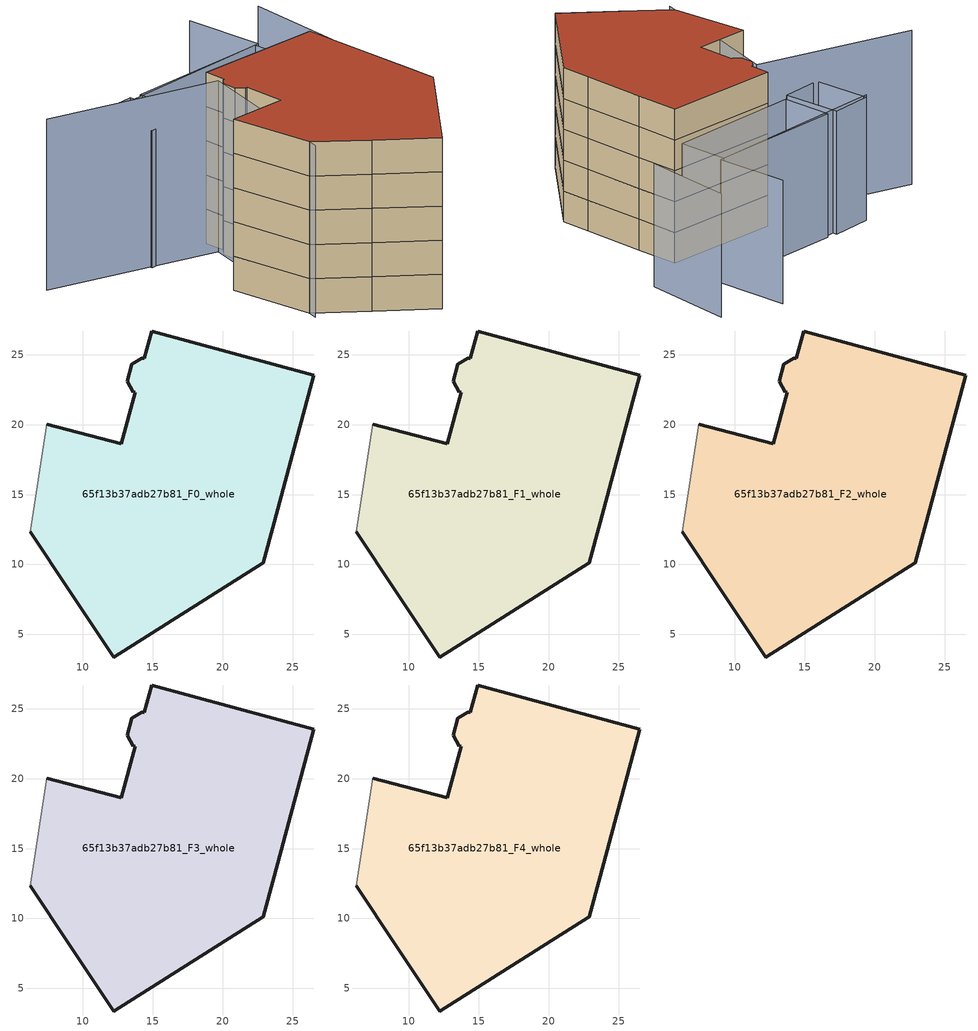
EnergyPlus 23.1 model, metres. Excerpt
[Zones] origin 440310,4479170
65f13b37adb27b81_F0_whole
 floor ground (EU_floor_Construction): 26.52,23.54 25.38,19.29 23.69,13.03 22.91,10.14 12.23,3.39 9.06,8.09 6.24,12.34 7.44,20.01 12.76,18.61 13.75,22.32 13.62,22.33 13.2,23.08 13.5,24.3 14.22,24.73 14.4,24.73 14.92,26.69 z0
 wall outside (EU_wall_Construction): 6.24,12.34 9.06,8.09 12.23,3.39 22.91,10.14 23.69,13.03 25.38,19.29 26.52,23.54 14.92,26.69 14.4,24.73 14.22,24.73 13.5,24.3 13.2,23.08 13.62,22.33 13.75,22.32 12.76,18.61 7.44,20.01 z0:3
 wall adiabatic (EU_wall_Construction): 7.44,20.01 6.24,12.34 z0:3
65f13b37adb27b81_F1_whole
 floor to 65f13b37adb27b81_F0_whole (EU_floor_Construction): 26.52,23.54 25.38,19.29 23.69,13.03 22.91,10.14 12.23,3.39 9.06,8.09 6.24,12.34 7.44,20.01 12.76,18.61 13.75,22.32 13.62,22.33 13.2,23.08 13.5,24.3 14.22,24.73 14.4,24.73 14.92,26.69 z3
 wall outside (EU_wall_Construction): 6.24,12.34 9.06,8.09 12.23,3.39 22.91,10.14 23.69,13.03 25.38,19.29 26.52,23.54 14.92,26.69 14.4,24.73 14.22,24.73 13.5,24.3 13.2,23.08 13.62,22.33 13.75,22.32 12.76,18.61 7.44,20.01 z3:6
 wall adiabatic (EU_wall_Construction): 7.44,20.01 6.24,12.34 z3:6
65f13b37adb27b81_F2_whole
 floor to 65f13b37adb27b81_F1_whole (EU_floor_Construction): 26.52,23.54 25.38,19.29 23.69,13.03 22.91,10.14 12.23,3.39 9.06,8.09 6.24,12.34 7.44,20.01 12.76,18.61 13.75,22.32 13.62,22.33 13.2,23.08 13.5,24.3 14.22,24.73 14.4,24.73 14.92,26.69 z6
 wall outside (EU_wall_Construction): 6.24,12.34 9.06,8.09 12.23,3.39 22.91,10.14 23.69,13.03 25.38,19.29 26.52,23.54 14.92,26.69 14.4,24.73 14.22,24.73 13.5,24.3 13.2,23.08 13.62,22.33 13.75,22.32 12.76,18.61 7.44,20.01 z6:9
 wall adiabatic (EU_wall_Construction): 7.44,20.01 6.24,12.34 z6:9
65f13b37adb27b81_F3_whole
 floor to 65f13b37adb27b81_F2_whole (EU_floor_Construction): 26.52,23.54 25.38,19.29 23.69,13.03 22.91,10.14 12.23,3.39 9.06,8.09 6.24,12.34 7.44,20.01 12.76,18.61 13.75,22.32 13.62,22.33 13.2,23.08 13.5,24.3 14.22,24.73 14.4,24.73 14.92,26.69 z9
 wall outside (EU_wall_Construction): 6.24,12.34 9.06,8.09 12.23,3.39 22.91,10.14 23.69,13.03 25.38,19.29 26.52,23.54 14.92,26.69 14.4,24.73 14.22,24.73 13.5,24.3 13.2,23.08 13.62,22.33 13.75,22.32 12.76,18.61 7.44,20.01 z9:12
 wall adiabatic (EU_wall_Construction): 7.44,20.01 6.24,12.34 z9:12
65f13b37adb27b81_F4_whole
 floor to 65f13b37adb27b81_F3_whole (EU_floor_Construction): 26.52,23.54 25.38,19.29 23.69,13.03 22.91,10.14 12.23,3.39 9.06,8.09 6.24,12.34 7.44,20.01 12.76,18.61 13.75,22.32 13.62,22.33 13.2,23.08 13.5,24.3 14.22,24.73 14.4,24.73 14.92,26.69 z12
 wall outside (EU_wall_Construction): 6.24,12.34 9.06,8.09 12.23,3.39 22.91,10.14 23.69,13.03 25.38,19.29 26.52,23.54 14.92,26.69 14.4,24.73 14.22,24.73 13.5,24.3 13.2,23.08 13.62,22.33 13.75,22.32 12.76,18.61 7.44,20.01 z12:15
 wall adiabatic (EU_wall_Construction): 7.44,20.01 6.24,12.34 z12:15
 roof outside (EU_roof_Construction): 22.91,10.14 23.69,13.03 25.38,19.29 26.52,23.54 14.92,26.69 14.4,24.73 14.22,24.73 13.5,24.3 13.2,23.08 13.62,22.33 13.75,22.32 12.76,18.61 7.44,20.01 6.24,12.34 9.06,8.09 12.23,3.39 z15
shading: 32.18,24.56 35.4,33.23 / 30,36.56 28.49,29.39 / 28.49,29.39 9.01,33.5 / 14.53,32.6 28.1,29.47 / 28.1,29.47 26.98,24.57 / 26.98,24.57 13.4,27.7 / 13.4,27.7 14.53,32.6 / 13.6,33.01 12.55,27.32 / 12.55,27.32 8.4,28.08 / 8.4,28.08 9.44,33.77 / 9.44,33.77 13.6,33.01 z0:12; 0.13,33.25 13.86,24.98 / 13.86,24.98 5.74,11.51 z0:15
[Building]
EU S2 Campaign: North Axis=0; Terrain=City; Solar Distribution=FullExterior
[Site:Location]
Madrid: Latitude=40.5; Longitude=-3.5; Time Zone=1; Elevation=609
[SizingPeriod:WeatherFileDays]
AnnualSizingPeriod: Begin Month=1; Begin Day of Month=1; End Month=12; End Day of Month=31; Day of Week for Start Day=Monday; Use Weather File Daylight Saving Period=No; Use Weather File Rain and Snow Indicators=No
[MATERIAL]
EU_InternalMass_Material: Roughness=MediumRough; Thickness=0.1; Conductivity=1; Density=1800; Specific Heat=900; Thermal Absorptance=0.9; Solar Absorptance=0.7; Visible Absorptance=0.7
[MATERIAL:NOMASS] Roughness=MediumRough; Thermal Absorptance=0.9; Solar Absorptance=0.7; Visible Absorptance=0.7
Name | Thermal Resistance
EU_wall_NoMass | 1.60022
EU_roof_NoMass | 1.57597
EU_floor_NoMass | 0.470652
[CONSTRUCTION]
EU_wall_Construction: EU_wall_NoMass
EU_roof_Construction: EU_roof_NoMass
EU_floor_Construction: EU_floor_NoMass
EU_InternalMass_Construction: EU_InternalMass_Material
[ZONE] Type=1; Multiplier=1; Ceiling Height=autocalculate; Floor Area=autocalculate; Part of Total Floor Area=Yes
Name | Volume
65f13b37adb27b81_F0_whole | 851.816
65f13b37adb27b81_F1_whole; 65f13b37adb27b81_F2_whole; 65f13b37adb27b81_F3_whole; 65f13b37adb27b81_F4_whole | 851.815
[INTERNALMASS] Construction=EU_InternalMass_Construction; Surface Area=283.939
Name | Zone or ZoneList
65f13b37adb27b81_F0_whole_EU_InternalMass | 65f13b37adb27b81_F0_whole
65f13b37adb27b81_F1_whole_EU_InternalMass | 65f13b37adb27b81_F1_whole
65f13b37adb27b81_F2_whole_EU_InternalMass | 65f13b37adb27b81_F2_whole
65f13b37adb27b81_F3_whole_EU_InternalMass | 65f13b37adb27b81_F3_whole
65f13b37adb27b81_F4_whole_EU_InternalMass | 65f13b37adb27b81_F4_whole
[OTHEREQUIPMENT] Fuel Type=Electricity; Design Level Calculation Method=Watts/Area; Power per Zone Floor Area=1; Fraction Latent=0; Fraction Radiant=0; Fraction Lost=0; Carbon Dioxide Generation Rate=0; EndUse Subcategory=EU_Step8_InternalGains
Name | Zone or ZoneList or Space or SpaceList | Schedule
EU_Step8_InternalGain_65f13b37adb27b81_F0_whole_f000 | 65f13b37adb27b81_F0_whole | EU_Step8_GainSchedule_65f13b37adb27b81_F0_whole_f000
EU_Step8_InternalGain_65f13b37adb27b81_F1_whole_f000 | 65f13b37adb27b81_F1_whole | EU_Step8_GainSchedule_65f13b37adb27b81_F1_whole_f000
EU_Step8_InternalGain_65f13b37adb27b81_F2_whole_f000 | 65f13b37adb27b81_F2_whole | EU_Step8_GainSchedule_65f13b37adb27b81_F2_whole_f000
EU_Step8_InternalGain_65f13b37adb27b81_F3_whole_f000 | 65f13b37adb27b81_F3_whole | EU_Step8_GainSchedule_65f13b37adb27b81_F3_whole_f000
EU_Step8_InternalGain_65f13b37adb27b81_F4_whole_f000 | 65f13b37adb27b81_F4_whole | EU_Step8_GainSchedule_65f13b37adb27b81_F4_whole_f000
[ZONEVENTILATION:DESIGNFLOWRATE] Schedule=EU_AlwaysOn; Design Flow Rate Calculation Method=AirChanges/Hour; Air Changes per Hour=0.480704; Ventilation Type=Natural; Fan Pressure Rise=0; Fan Total Efficiency=1; Constant Term Coefficient=1; Temperature Term Coefficient=0; Velocity Term Coefficient=0; Velocity Squared Term Coefficient=0; Minimum Indoor Temperature=-100; Maximum Indoor Temperature=100; Delta Temperature=-100; Minimum Outdoor Temperature=-100; Maximum Outdoor Temperature=100; Maximum Wind Speed=40
Name | Zone or ZoneList or Space or SpaceList
EU_ConstantAir_65f13b37adb27b81_F0_whole | 65f13b37adb27b81_F0_whole
EU_ConstantAir_65f13b37adb27b81_F1_whole | 65f13b37adb27b81_F1_whole
EU_ConstantAir_65f13b37adb27b81_F2_whole | 65f13b37adb27b81_F2_whole
EU_ConstantAir_65f13b37adb27b81_F3_whole | 65f13b37adb27b81_F3_whole
EU_ConstantAir_65f13b37adb27b81_F4_whole | 65f13b37adb27b81_F4_whole
[HVACTEMPLATE:THERMOSTAT] Constant Heating Setpoint=20; Constant Cooling Setpoint=50
EU_HeatOnly_65f13b37adb27b81_F0_whole; EU_HeatOnly_65f13b37adb27b81_F1_whole; EU_HeatOnly_65f13b37adb27b81_F2_whole; EU_HeatOnly_65f13b37adb27b81_F3_whole; EU_HeatOnly_65f13b37adb27b81_F4_whole
[HVACTEMPLATE:ZONE:IDEALLOADSAIRSYSTEM] System Availability Schedule=EU_AlwaysOn; Maximum Heating Supply Air Temperature=50; Minimum Cooling Supply Air Temperature=13; Maximum Heating Supply Air Humidity Ratio=0.0156; Minimum Cooling Supply Air Humidity Ratio=0.0077; Heating Limit=NoLimit; Cooling Limit=NoLimit; Heating Availability Schedule=EU_AlwaysOn; Cooling Availability Schedule=EU_CoolingOff; Dehumidification Control Type=ConstantSensibleHeatRatio; Cooling Sensible Heat Ratio=0.7; Dehumidification Setpoint=60; Humidification Control Type=None; Humidification Setpoint=30; Outdoor Air Method=None; Outdoor Air Flow Rate per Person=0.00944; Outdoor Air Flow Rate per Zone Floor Area=0; Outdoor Air Flow Rate per Zone=0; Demand Controlled Ventilation Type=None; Outdoor Air Economizer Type=NoEconomizer; Heat Recovery Type=None; Sensible Heat Recovery Effectiveness=0.7; Latent Heat Recovery Effectiveness=0.65
Name | Template Thermostat
65f13b37adb27b81_F0_whole | EU_HeatOnly_65f13b37adb27b81_F0_whole
65f13b37adb27b81_F1_whole | EU_HeatOnly_65f13b37adb27b81_F1_whole
65f13b37adb27b81_F2_whole | EU_HeatOnly_65f13b37adb27b81_F2_whole
65f13b37adb27b81_F3_whole | EU_HeatOnly_65f13b37adb27b81_F3_whole
65f13b37adb27b81_F4_whole | EU_HeatOnly_65f13b37adb27b81_F4_whole
[SIZING:ZONE] Zone Cooling Design Supply Air Temperature Input Method=SupplyAirTemperature; Zone Cooling Design Supply Air Temperature=13; Zone Heating Design Supply Air Temperature Input Method=SupplyAirTemperature; Zone Heating Design Supply Air Temperature=50; Zone Cooling Design Supply Air Humidity Ratio=0.008; Zone Heating Design Supply Air Humidity Ratio=0.008; Cooling Design Air Flow Method=DesignDay; Cooling Design Air Flow Rate=0; Cooling Minimum Air Flow per Zone Floor Area=0.000762; Cooling Minimum Air Flow=0; Cooling Minimum Air Flow Fraction=0.2; Heating Design Air Flow Method=DesignDay; Heating Design Air Flow Rate=0; Heating Maximum Air Flow per Zone Floor Area=0.002032; Heating Maximum Air Flow=0.141576; Heating Maximum Air Flow Fraction=0.3; Account for Dedicated Outdoor Air System=No; Dedicated Outdoor Air System Control Strategy=NeutralSupplyAir; Dedicated Outdoor Air Low Setpoint Temperature for Design=autosize; Dedicated Outdoor Air High Setpoint Temperature for Design=autosize; Zone Load Sizing Method=Sensible Load Only No Latent Load; Zone Latent Cooling Design Supply Air Humidity Ratio Input Method=HumidityRatioDifference; Zone Cooling Design Supply Air Humidity Ratio Difference=0.005; Zone Latent Heating Design Supply Air Humidity Ratio Input Method=HumidityRatioDifference; Zone Humidification Design Supply Air Humidity Ratio Difference=0.005
65f13b37adb27b81_F0_whole; 65f13b37adb27b81_F1_whole; 65f13b37adb27b81_F2_whole; 65f13b37adb27b81_F3_whole; 65f13b37adb27b81_F4_whole
[SCHEDULE:CONSTANT]
Name | Hourly Value
EU_AlwaysOn | 1
EU_CoolingOff | 0
[SCHEDULE:FILE] Column Number=1; Rows to Skip at Top=0; Number of Hours of Data=8760; Column Separator=Comma; Interpolate to Timestep=No; Minutes per Item=60; Adjust Schedule for Daylight Savings=Yes
Name | File
EU_Step8_GainSchedule_65f13b37adb27b81_F0_whole_f000 | ../../schedules/65f13b37adb27b81/65f13b37adb27b81_F0_whole_f000_gain.csv
EU_Step8_GainSchedule_65f13b37adb27b81_F1_whole_f000 | ../../schedules/65f13b37adb27b81/65f13b37adb27b81_F1_whole_f000_gain.csv
EU_Step8_GainSchedule_65f13b37adb27b81_F2_whole_f000 | ../../schedules/65f13b37adb27b81/65f13b37adb27b81_F2_whole_f000_gain.csv
EU_Step8_GainSchedule_65f13b37adb27b81_F3_whole_f000 | ../../schedules/65f13b37adb27b81/65f13b37adb27b81_F3_whole_f000_gain.csv
EU_Step8_GainSchedule_65f13b37adb27b81_F4_whole_f000 | ../../schedules/65f13b37adb27b81/65f13b37adb27b81_F4_whole_f000_gain.csv
